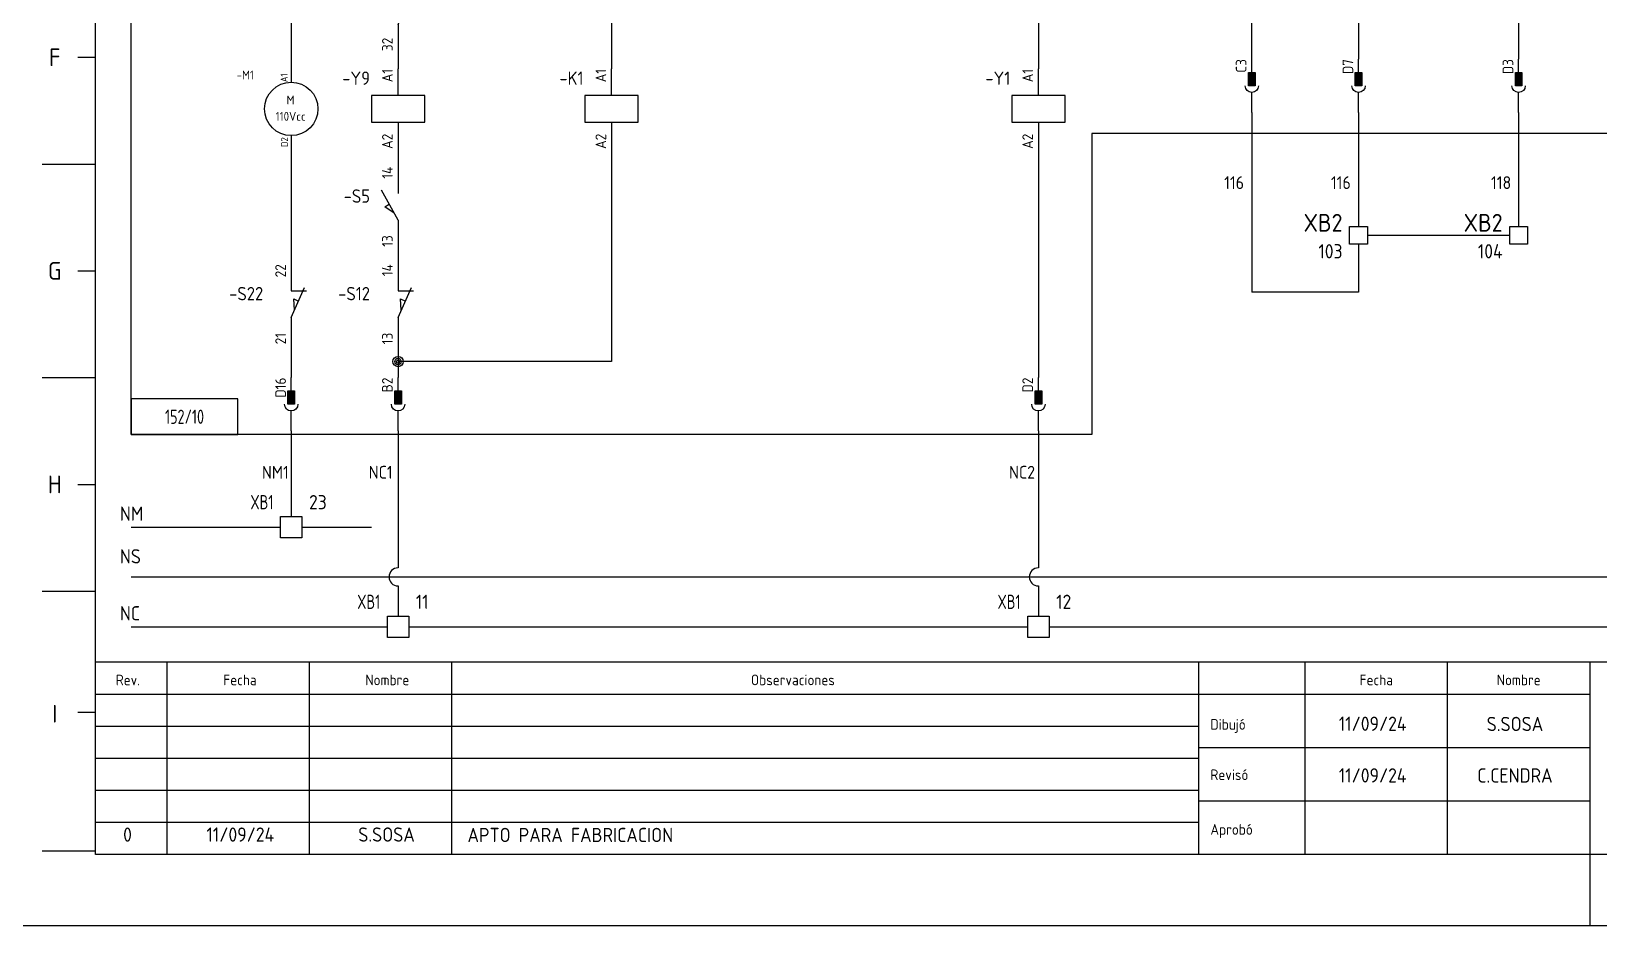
# Model space of a CAD drawing. Header units: millimetres. Extents: x 2272 to 7312, y -3839 to -3184.
# Drawn here: x 3967.5 to 4187.7, y -3492.6 to -3366.9 of the extents above; entities that cross this region are included whole.
import ezdxf
from ezdxf.enums import TextEntityAlignment as Align

# ---------------------------------------------------------------- set-up
doc = ezdxf.new("R2010")
doc.units = ezdxf.units.MM
for name, color, linetype in [('AUXILIAR', 30, 'Continuous'), ('CABLES', 3, 'Continuous'), ('MISC', 7, 'Continuous'), ('SYMS', 7, 'Continuous'), ('TAGFIXED', 7, 'Continuous'), ('TAGS', 7, 'Continuous'), ('TERMS', 7, 'Continuous'), ('TEXTO', 3, 'Continuous'), ('TEXTOS', 3, 'Continuous')]:
    doc.layers.add(name, color=color, linetype=linetype)
doc.layers.add('CDO_110VCC', color=3, linetype='Continuous', lineweight=18)
doc.styles.add('ROMANS', font='isocp3.shx')
doc.styles.add('style1', font='arial.ttf', dxfattribs={"height": 1})
doc.styles.add('style2', font='romab___.ttf', dxfattribs={"height": 1})
doc.styles.add('WD_IEC', font='ISOCP2.shx', dxfattribs={"width": 0.9, "height": 4})

# ---------------------------------------------------------------- blocks, each defined once
blk = doc.blocks.new('VMO12')
blk.add_circle((0, 0), 7.5)
at = {"style": 'WD_IEC'}
for tag, p in [('INST', (-10.5, 15.25)), ('LOC', (-10.5, 11.75)), ('TAG1', (-10.5, 8.25)), ('DESC1', (-10.5, 4)), ('DESC2', (-10.5, 0.5)), ('RATING1', (-10.5, -6.5)), ('DESC3', (-10.5, -3)), ('RATING2', (-10.5, -10)), ('RATING3', (-10.5, -13.5))]:
    blk.add_attdef(tag, text='', height=2.5, dxfattribs=at).set_placement(p, align=Align.RIGHT)
blk.add_attdef('TERM01', (-1, 7.48), '', height=2, rotation=90, dxfattribs=at)
at = {"style": 'WD_IEC', "flags": 1}
for tag, p, height in [('MFG', (2.75, 11.5), 1.5), ('CAT', (2.75, 9), 1.5), ('X2TERM01', (0, 7.5), 0.32), ('X4LINK', (-7.5, 0), 0.32), ('X1LINK', (7.5, 0), 0.32), ('X8TERM02', (0, -7.5), 0.32), ('ASSYCODE', (1, -9), 1), ('X0TERM03', (5.3, -5.3), 0.32), ('FAMILY', (1, -10.5), 1), ('CATDESC', (1, -12), 1)]:
    blk.add_attdef(tag, p, '', height=height, dxfattribs=at)
at = {"style": 'WD_IEC'}
for tag, p in [('M', (-0.2, 1.24)), ('1~', (-0.17, -3.35))]:
    blk.add_attdef(tag, text='', height=2.5, dxfattribs=at).set_placement(p, align=Align.CENTER)
blk.add_attdef('TERM02', text='', height=2, rotation=90, dxfattribs=at).set_placement((-0.9, -7.98), align=Align.RIGHT)
at = {"linetype": 'Continuous', "style": 'WD_IEC'}
blk.add_attdef('TERM03', text='', height=2, dxfattribs=at).set_placement((7.55, -5.55), align=Align.MIDDLE_LEFT)
at = {"lineweight": 15, "style": 'WD_IEC'}
blk.add_attdef('XREF', text='', height=2.5, dxfattribs=at).set_placement((-10.5, -17), align=Align.RIGHT)
blk = doc.blocks.new('VCR1')
for p, q in [((0, 2.5), (0, 7.5)), ((0, -2.5), (0, -7.5))]:
    blk.add_line(p, q)
blk.add_lwpolyline([(-5, 2.5), (-5, -2.5), (5, -2.5), (5, 2.5)], close=True)
at = {"style": 'WD_IEC'}
for tag, p in [('INST', (-5.25, 11.5)), ('LOC', (-5.25, 8)), ('TAG1', (-5.25, 4.5)), ('DESC1', (-5.25, -6.85)), ('DESC2', (-5.25, -10.35)), ('DESC3', (-5.25, -13.85))]:
    blk.add_attdef(tag, text='', height=2.5, dxfattribs=at).set_placement(p, align=Align.RIGHT)
blk.add_attdef('TERM01', text='', height=2, rotation=90, dxfattribs=at).set_placement((-1, 7.5), align=Align.RIGHT)
at = {"style": 'WD_IEC', "flags": 1}
for tag, p, height in [('X2TERM01', (0, 7.5), 0.32), ('X4LINK', (-5, 0), 0.32), ('X1LINK', (5, 0), 0.32), ('ASSYCODE', (1, -4), 1), ('FAMILY', (1, -5.5), 1), ('X8TERM02', (0, -7.5), 0.32), ('CATDESC', (1, -7), 1)]:
    blk.add_attdef(tag, p, '', height=height, dxfattribs=at)
at = {"style": 'WD_IEC', "flags": 9}
for tag, p in [('MFG', (-6, 1)), ('CAT', (-6, -1.5))]:
    blk.add_attdef(tag, text='', height=1.5, dxfattribs=at).set_placement(p, align=Align.RIGHT)
at = {"style": 'WD_IEC'}
blk.add_attdef('TERM02', (-1, -7.5), '', height=2, rotation=90, dxfattribs=at)
at = {"lineweight": 9, "style": 'WD_IEC'}
for tag, p in [('NO', (-5.5, -16.5)), ('NC', (-5.5, -20))]:
    blk.add_attdef(tag, text='', height=2.5, dxfattribs=at).set_placement(p, align=Align.TOP_RIGHT)
for tag, p in [('XREFNO', (-4, -16.5)), ('XREFNC', (-4, -20))]:
    blk.add_attdef(tag, text='', height=2.5, dxfattribs=at).set_placement(p, align=Align.TOP_LEFT)
blk = doc.blocks.new('VC02JP1')
for p, q in [((0, 5), (0, 1.25)), ((0, -2.5), (0, -5))]:
    blk.add_line(p, q)
blk.add_lwpolyline([(0.62, 0), (-0.62, 0), (-0.62, -2.5), (0.62, -2.5)], close=True)
blk.add_arc((0, 0), 1.25, 0, 180)
blk.add_solid([(0.62, -2.5), (0.62, 0), (-0.62, -2.5), (-0.62, 0)])
at = {"style": 'WD_IEC'}
for tag, p in [('INST', (-5.25, 8)), ('LOC', (-5.25, 5)), ('TAG2', (-5.25, 2)), ('DESC1', (-5.25, -5.1)), ('DESC2', (-5.25, -8.1)), ('DESC3', (-5.25, -11.1))]:
    blk.add_attdef(tag, text='', height=2.5, dxfattribs=at).set_placement(p, align=Align.RIGHT)
blk.add_attdef('TERM01', text='', height=2, rotation=90, dxfattribs=at).set_placement((-1, 5), align=Align.RIGHT)
at = {"style": 'WD_IEC', "flags": 1}
for tag, p, height in [('X2TERM01', (0, 5), 0.32), ('X2TERMDESC01', (0, 4.48), 0.32), ('X4LINK', (-1.25, -1.25), 0.32), ('X1LINK', (1.25, -1.25), 0.32), ('X8TERM01', (0, -5), 0.32), ('X8TERMDESC01', (0, -5.52), 0.32), ('FAMILY', (2.75, -4.25), 1)]:
    blk.add_attdef(tag, p, '', height=height, dxfattribs=at)
blk = doc.blocks.new('VLS11')
for p, q in [((0, 7.5), (0, 2.5)), ((0, -2.5), (-3.12, 3.12)), ((-2.5, 0), (-1.65, 0.47)), ((-0.74, -1.18), (-2.5, 0)), ((0, -2.5), (0, -7.5))]:
    blk.add_line(p, q)
at = {"style": 'WD_IEC'}
for tag, p in [('INST', (-5.25, 6.75)), ('LOC', (-5.25, 3.75)), ('TAG1', (-5.25, 0.75)), ('XREF', (-5.25, -3.75)), ('DESC1', (-5.25, -6.75)), ('DESC2', (-5.25, -9.75)), ('DESC3', (-5.25, -12.75))]:
    blk.add_attdef(tag, text='', height=2.5, dxfattribs=at).set_placement(p, align=Align.RIGHT)
blk.add_attdef('TERM01', text='', height=2, rotation=90, dxfattribs=at).set_placement((-1, 7.5), align=Align.RIGHT)
at = {"style": 'WD_IEC', "flags": 1}
for tag, p, height in [('X2TERM01', (0, 7.5), 0.32), ('MFG', (2.75, 6.5), 1.5), ('CAT', (2.75, 4), 1.5), ('X4LINK', (-3.42, 0), 0.32), ('X1LINK', (0, 0), 0.32), ('CONTACT', (1, -2.5), 1), ('COMMON', (2.25, -3.75), 1), ('ASSYCODE', (1, -4), 1), ('FAMILY', (1, -5.5), 1), ('X8TERM02', (0, -7.5), 0.32), ('CATDESC', (1, -7), 1)]:
    blk.add_attdef(tag, p, '', height=height, dxfattribs=at)
at = {"style": 'WD_IEC'}
blk.add_attdef('TERM02', (-1, -7.5), '', height=2, rotation=90, dxfattribs=at)
at = {"lineweight": 15, "style": 'WD_IEC'}
blk.add_attdef('WDTAGALT', text='', height=2.5, dxfattribs=at).set_placement((-5.25, -15.75), align=Align.RIGHT)
blk = doc.blocks.new('VLS12')
for p, q in [((0, 7.5), (0, 2.5)), ((0, -2.5), (2.5, 3.12)), ((0, 2.5), (2.87, 2.5)), ((0.61, -1.12), (0.49, 1)), ((0.49, 1), (1.38, 0.61)), ((0, -2.5), (0, -7.5))]:
    blk.add_line(p, q)
at = {"style": 'WD_IEC'}
for tag, p in [('INST', (-5.25, 7.75)), ('LOC', (-5.25, 4.25)), ('TAG1', (-5.25, 0.75)), ('XREF', (-5.25, -3.75)), ('DESC1', (-5.25, -7.6)), ('DESC2', (-5.25, -11.1)), ('DESC3', (-5.25, -14.6))]:
    blk.add_attdef(tag, text='', height=2.5, dxfattribs=at).set_placement(p, align=Align.RIGHT)
blk.add_attdef('TERM01', text='', height=2, rotation=90, dxfattribs=at).set_placement((-1, 7.5), align=Align.RIGHT)
at = {"style": 'WD_IEC', "flags": 1}
for tag, p, height in [('X2TERM01', (0, 7.5), 0.32), ('MFG', (2.75, 6.5), 1.5), ('CAT', (2.75, 4), 1.5), ('X4LINK', (-0.94, 0), 0.32), ('X1LINK', (1.88, 0), 0.32), ('CONTACT', (1, -2.5), 1), ('COMMON', (2.25, -3.75), 1), ('ASSYCODE', (1, -4), 1), ('FAMILY', (1, -5.5), 1), ('X8TERM02', (0, -7.5), 0.32), ('CATDESC', (1, -7), 1)]:
    blk.add_attdef(tag, p, '', height=height, dxfattribs=at)
at = {"style": 'WD_IEC'}
blk.add_attdef('TERM02', (-1, -7.5), '', height=2, rotation=90, dxfattribs=at)
at = {"lineweight": 15, "style": 'WD_IEC'}
blk.add_attdef('WDTAGALT', text='', height=2.5, dxfattribs=at).set_placement((-5, -18), align=Align.RIGHT)
blk = doc.blocks.new('VCR22')
for p, q in [((0, 7.5), (0, 2.5)), ((0, -2.5), (2.5, 3.12)), ((0, 2.5), (2.87, 2.5)), ((0, -2.5), (0, -7.5))]:
    blk.add_line(p, q)
at = {"style": 'WD_IEC'}
for tag, p in [('INST', (-5.25, 5.25)), ('LOC', (-5.25, 2.25)), ('TAG2', (-5.25, -0.75)), ('XREF', (-5.25, -3.75)), ('DESC1', (-5.25, -6.75)), ('DESC2', (-5.25, -9.75)), ('DESC3', (-5.25, -12.75))]:
    blk.add_attdef(tag, text='', height=2.5, dxfattribs=at).set_placement(p, align=Align.RIGHT)
blk.add_attdef('TERM01', text='', height=2, rotation=90, dxfattribs=at).set_placement((-1, 7.5), align=Align.RIGHT)
at = {"style": 'WD_IEC', "flags": 1}
for tag, p, height in [('X2TERM01', (0, 7.5), 0.32), ('X4LINK', (-0.55, 0), 0.32), ('X1LINK', (1.92, 0), 0.32), ('CONTACT', (4, -3.5), 1), ('FAMILY', (4, -5), 1), ('COMMON', (5.25, -4.75), 1), ('X8TERM02', (0, -7.5), 0.32)]:
    blk.add_attdef(tag, p, '', height=height, dxfattribs=at)
at = {"style": 'WD_IEC'}
blk.add_attdef('TERM02', (-1, -7.5), '', height=2, rotation=90, dxfattribs=at)
blk = doc.blocks.new('WDDOT')
for radius in [0.72, 0.449, 0.223]:
    blk.add_circle((0, 0), radius)
blk = doc.blocks.new('VT0001')
for p, q in [((-1.25, -1.25), (-1.25, 1.25)), ((-1.25, 1.25), (1.25, 1.25)), ((1.25, 1.25), (1.25, -1.25)), ((1.25, -1.25), (-1.25, -1.25))]:
    blk.add_line(p, q)
at = {"style": 'WD_IEC', "flags": 1}
for tag, p, height in [('ASSYCODE', (2.75, 10.75), 1), ('CATDESC', (2.75, 9.25), 1), ('MFG', (2.75, 7.25), 1.5), ('CAT', (2.75, 4.75), 1.5), ('X2PIN01', (0, 2.25), 0.25), ('X4PIN01', (-1.25, 1), 0.25), ('X4TERM01', (-1.25, 0), 0.25), ('X4TERMDESC01', (-1.25, 0.5), 0.4), ('STRIPSEQ', (0, 0), 0.025), ('X2TERM01', (0, 1.25), 0.25), ('X8PIN01', (0, -0.25), 0.25), ('X2TERMDESC01', (0, 1.75), 0.4), ('X1PIN01', (1.25, 1), 0.25), ('X1TERM01', (1.25, 0), 0.25), ('X1TERMDESC01', (1.25, 0.5), 0.4), ('LINKTERM', (0, -0.04), 0.025), ('X8TERM01', (0, -1.25), 0.25), ('X8TERMDESC01', (0, -0.75), 0.4)]:
    blk.add_attdef(tag, p, '', height=height, dxfattribs=at)
at = {"style": 'WD_IEC'}
for tag, p in [('INST', (-2.25, 6.5)), ('LOC', (-2.25, 3.5)), ('DESC1', (-2.25, -6.25)), ('DESC2', (-2.25, -9.25)), ('DESC3', (-2.25, -12.25))]:
    blk.add_attdef(tag, text='', height=2.5, dxfattribs=at).set_placement(p, align=Align.RIGHT)
at = {"style": 'WD_IEC', "flags": 8}
for tag, height, p in [('TAGSTRIP', 2.5, (-2.25, 0.5)), ('TERM01', 2, (-2.25, -3.25))]:
    blk.add_attdef(tag, text='', height=height, dxfattribs=at).set_placement(p, align=Align.RIGHT)
blk = doc.blocks.new('*U47')
blk.add_lwpolyline([(-1.5, 3), (1.5, 3), (1.5, 0), (-1.5, 0)], close=True)
at = {"style": 'ROMANS', "width": 0.8}
blk.add_attdef('XA', text='', height=2, dxfattribs=at).set_placement((-2.5, 4), align=Align.RIGHT)
at = {"layer": 'TEXTO', "style": 'ROMANS'}
blk.add_attdef('BORNE', (2.5, 4), '', height=2, dxfattribs=at)
blk = doc.blocks.new('*U49')
blk.add_lwpolyline([(-1.5, 3), (1.5, 3), (1.5, 0), (-1.5, 0)], close=True)
at = {"style": 'ROMANS', "width": 0.8}
blk.add_attdef('XA', text='', height=2, dxfattribs=at).set_placement((-2.5, 4), align=Align.RIGHT)
at = {"layer": 'TEXTO', "style": 'ROMANS'}
blk.add_attdef('BORNE', (2.5, 4), '', height=2, dxfattribs=at)
blk = doc.blocks.new('A3-Funcional')
at = {"color": 1, "linetype": 'Continuous'}
for p, q in [((25, 10), (25, 287)), ((410, 37), (25, 37)), ((410, 10), (25, 10))]:
    blk.add_line(p, q, dxfattribs=at)
at = {"color": 2, "linetype": 'Continuous'}
for p, q in [((35, 37), (35, 10)), ((55, 37), (55, 10)), ((75, 37), (75, 10)), ((195, 10), (195, 37)), ((215, 10), (215, 37)), ((180, 32.5), (25, 32.5)), ((235, 32.5), (180, 32.5)), ((180, 28), (25, 28)), ((235, 25), (180, 25)), ((180, 23.5), (25, 23.5)), ((180, 19), (25, 19)), ((235, 17.5), (180, 17.5)), ((180, 14.5), (25, 14.5))]:
    blk.add_line(p, q, dxfattribs=at)
at = {"color": 1}
for p, q in [((180, 37), (180, 10)), ((180, 37), (180, 10)), ((235, 37), (235, 10))]:
    blk.add_line(p, q, dxfattribs=at)
blk.add_line((235, 10), (235, 0))
at = {"color": 11}
blk.add_lwpolyline([(0, 0), (0, 297), (420, 297), (420, 0)], close=True, dxfattribs=at)
at = {"layer": 'TEXTOS', "color": 3}
for p, q in [((22.5, 122), (25, 122)), ((17.5, 107), (25, 107)), ((22.5, 92), (25, 92)), ((17.5, 77), (25, 77)), ((22.5, 62), (25, 62)), ((17.5, 47), (25, 47)), ((22.5, 30), (25, 30)), ((17.5, 10.5), (25, 10.5))]:
    blk.add_line(p, q, dxfattribs=at)
at = {"layer": 'TEXTOS', "color": 3, "style": 'ROMANS'}
for s, p in [('F', (19.26, 122)), ('G', (19.26, 92)), ('H', (19.26, 62)), ('I', (19.26, 29.78))]:
    blk.add_text(s, height=2.5, dxfattribs=at).set_placement(p, align=Align.MIDDLE)
at = {"layer": 'TEXTOS', "color": 4, "linetype": 'Continuous', "style": 'ROMANS'}
for s, p in [('Rev.', (27.84, 33.77)), ('Dibujó', (181.68, 27.53)), ('Revisó', (181.68, 20.45)), ('Aprobó', (181.68, 12.77))]:
    blk.add_text(s, height=1.5, dxfattribs=at).set_placement(p)
for s, p in [('Fecha', (45.3, 34.53)), ('Nombre', (66, 34.53)), ('Observaciones', (123, 34.53)), ('Fecha', (205, 34.53)), ('Nombre', (225.01, 34.53))]:
    blk.add_text(s, height=1.5, dxfattribs=at).set_placement(p, align=Align.MIDDLE)
at = {"layer": 'TEXTOS', "color": 7, "linetype": 'Continuous', "style": 'style2', "width": 0.8}
blk.add_attdef('CLIENTE', (295.02, 31.81), '', height=3.5, dxfattribs=at)
at = {"layer": 'TEXTOS', "color": 7, "style": 'style2'}
blk.add_attdef('NºOBRA', text='', height=4, dxfattribs=at).set_placement((380.19, 28), align=Align.CENTER)
at = {"layer": 'TEXTOS', "style": 'ROMANS'}
for tag, p in [('04/01/01', (204.48, 27.37)), ('NAMEDIB', (224.48, 27.33)), ('FECHREV', (204.48, 20.11)), ('NAMEREV', (224.48, 20.1)), ('FECHAPR', (204.48, 12.61)), ('NAMEAPR', (224.48, 12.6))]:
    blk.add_attdef(tag, text='', height=2, dxfattribs=at).set_placement(p, align=Align.CENTER)
at = {"layer": 'TEXTOS', "color": 7, "style": 'style1'}
blk.add_attdef('OBRA', (295.02, 26.8), '', height=2.5, dxfattribs=at)
at = {"layer": 'TEXTOS', "color": 7, "linetype": 'Continuous', "style": 'style1'}
for tag, p in [('0/0', (403.7, 28)), ('1088-01MP01', (379.98, 18.5)), ('REVCLIENTE', (403.7, 18.5)), ('1088-01MP01', (379.98, 11.43)), ('REV', (403.7, 11.19))]:
    blk.add_attdef(tag, text='', height=2.5, dxfattribs=at).set_placement(p, align=Align.CENTER)
at = {"layer": 'TEXTOS', "color": 7, "style": 'style1', "width": 0.85}
for tag, p in [('DESCRIPCION1', (332.01, 20.37)), ('DESCRIPCION2', (332.01, 16.29)), ('DESCRIPCION3', (332.01, 12.18))]:
    blk.add_attdef(tag, text='', height=2.5, dxfattribs=at).set_placement(p, align=Align.CENTER)

msp = doc.modelspace()

# ---------------------------------------------------------------- linework, layer by layer
for p, q in [((4049.01, -3342.93), (4049.01, -3372.18)), ((4004, -3356.48), (4004, -3374.06)), ((4109, -3356.48), (4109, -3372.18)), ((4154, -3356.48), (4154, -3370.81)), ((4176.5, -3356.48), (4176.5, -3370.81)), ((4139, -3370.81), (4139, -3363.81)), ((4019.01, -3369.68), (4019.01, -3372.18)), ((4139, -3378.31), (4139, -3394.31)), ((4154, -3378.31), (4154, -3394.31)), ((4176.5, -3378.31), (4176.5, -3394.31)), ((4004, -3381.56), (4004, -3399.63)), ((4019.01, -3383.43), (4019.01, -3385.93)), ((4049.01, -3383.43), (4049.01, -3413.31)), ((4109, -3383.43), (4109, -3415.56)), ((4139, -3394.31), (4139, -3403.56)), ((4155.25, -3395.56), (4175.25, -3395.56)), ((4019.01, -3397.18), (4019.01, -3399.63)), ((4154, -3396.81), (4154, -3403.56)), ((4154, -3403.56), (4139, -3403.56)), ((4004, -3410.88), (4004, -3415.56)), ((4019.01, -3410.88), (4019.01, -3415.56)), ((4049.01, -3413.31), (4019.01, -3413.31)), ((4004, -3423.06), (4004, -3435.06)), ((4019.01, -3423.06), (4019.01, -3442.29)), ((4109, -3423.06), (4109, -3442.29)), ((4019.01, -3444.83), (4019.01, -3449.06)), ((4109, -3444.83), (4109, -3449.06))]:
    msp.add_line(p, q)
for centre in [(4019.01, -3443.56), (4109, -3443.56)]:
    msp.add_arc(centre, 1.27, 90, 270)
at = {"layer": 'AUXILIAR'}
for p, q in [((3981.5, -3436.56), (4002.5, -3436.56)), ((4005.5, -3436.56), (4015.27, -3436.56)), ((3981.5, -3443.56), (4205.25, -3443.56)), ((3981.5, -3450.56), (4017.51, -3450.56)), ((4020.51, -3450.56), (4107.5, -3450.56)), ((4110.5, -3450.56), (4265, -3450.56))]:
    msp.add_line(p, q, dxfattribs=at)
msp.add_lwpolyline([(4350.57, -3381.25), (4116.5, -3381.25), (4116.5, -3423.56), (3981.5, -3423.56), (3981.5, -3320.06), (4350.57, -3320.06)], dxfattribs=at)
msp.add_lwpolyline([(3981.5, -3423.56), (3996.5, -3423.56), (3996.5, -3418.56), (3981.5, -3418.56)], close=True, dxfattribs=at)

# ---------------------------------------------------------------- block references
ref = msp.add_blockref('A3-Funcional', (3951.5, -3492.56))
ref.add_attrib('04/01/01', '11/09/24', dxfattribs={"layer": 'TEXTOS', "height": 2, "style": 'ROMANS'}).set_placement((4155.98, -3465.19), align=Align.CENTER)
ref.add_attrib('FECHREV', '11/09/24', dxfattribs={"layer": 'TEXTOS', "height": 2, "style": 'ROMANS'}).set_placement((4155.98, -3472.45), align=Align.CENTER)
ref.add_attrib('NAMEREV', 'C.CENDRA', dxfattribs={"layer": 'TEXTOS', "height": 2, "style": 'ROMANS'}).set_placement((4175.98, -3472.46), align=Align.CENTER)
ref.add_attrib('NAMEDIB', 'S.SOSA', dxfattribs={"layer": 'TEXTOS', "height": 2, "style": 'ROMANS'}).set_placement((4175.98, -3465.22), align=Align.CENTER)
for name, p, values in [('*U47', (4004, -3438.06), {'XA': 'XB1', 'BORNE': '23'}), ('*U49', (4019.01, -3452.06), {'XA': 'XB1', 'BORNE': '11'}), ('*U49', (4109, -3452.06), {'XA': 'XB1', 'BORNE': '12'})]:
    msp.add_blockref(name, p).add_auto_attribs(values)
at = {"layer": 'SYMS'}
ref = msp.add_blockref('VCR22', (4019.01, -3364.06), dxfattribs=dict(at, xscale=0.75, yscale=0.75, zscale=0.75))
ref.add_attrib('TERM02', '32', (4018.26, -3369.68), dxfattribs={"layer": 'TERMS', "height": 1.5, "rotation": 90, "style": 'WD_IEC'})
ref.add_attrib('TERM01', '31', dxfattribs={"layer": 'TERMS', "height": 1.5, "rotation": 90, "style": 'WD_IEC'}).set_placement((4018.26, -3358.43), align=Align.RIGHT)
ref.add_attrib('TAG2', '-K1', dxfattribs={"layer": 'TAGS', "height": 1.875, "style": 'WD_IEC'}).set_placement((4015.07, -3364.62), align=Align.RIGHT)
ref = msp.add_blockref('VCR1', (4019.01, -3377.81), dxfattribs=dict(at, xscale=0.75, yscale=0.75, zscale=0.75))
ref.add_attrib('TERM02', 'A2', (4018.26, -3383.43), dxfattribs={"layer": 'TERMS', "height": 1.5, "rotation": 90, "style": 'WD_IEC'})
ref.add_attrib('TERM01', 'A1', dxfattribs={"layer": 'TERMS', "height": 1.5, "rotation": 90, "style": 'WD_IEC'}).set_placement((4018.26, -3372.18), align=Align.RIGHT)
ref.add_attrib('TAG1F', '-Y9', dxfattribs={"layer": 'TAGFIXED', "height": 1.875, "style": 'WD_IEC'}).set_placement((4015.07, -3374.43), align=Align.RIGHT)
ref = msp.add_blockref('VCR1', (4049.01, -3377.81), dxfattribs=dict(at, xscale=0.75, yscale=0.75, zscale=0.75))
ref.add_attrib('TERM02', 'A2', (4048.26, -3383.43), dxfattribs={"layer": 'TERMS', "height": 1.5, "rotation": 90, "style": 'WD_IEC'})
ref.add_attrib('TERM01', 'A1', dxfattribs={"layer": 'TERMS', "height": 1.5, "rotation": 90, "style": 'WD_IEC'}).set_placement((4048.26, -3372.18), align=Align.RIGHT)
ref.add_attrib('TAG1F', '-K1', dxfattribs={"layer": 'TAGFIXED', "height": 1.875, "style": 'WD_IEC'}).set_placement((4045.07, -3374.43), align=Align.RIGHT)
ref = msp.add_blockref('VCR1', (4109, -3377.81), dxfattribs=dict(at, xscale=0.75, yscale=0.75, zscale=0.75))
ref.add_attrib('TERM02', 'A2', (4108.25, -3383.43), dxfattribs={"layer": 'TERMS', "height": 1.5, "rotation": 90, "style": 'WD_IEC'})
ref.add_attrib('TERM01', 'A1', dxfattribs={"layer": 'TERMS', "height": 1.5, "rotation": 90, "style": 'WD_IEC'}).set_placement((4108.25, -3372.18), align=Align.RIGHT)
ref.add_attrib('TAG1F', '-Y1', dxfattribs={"layer": 'TAGFIXED', "height": 1.875, "style": 'WD_IEC'}).set_placement((4105.06, -3374.43), align=Align.RIGHT)
ref = msp.add_blockref('VC02JP1', (4139, -3374.56), dxfattribs=dict(at, xscale=-0.75, yscale=0.75, zscale=0.75, rotation=180))
ref.add_attrib('TERM01', 'C3', dxfattribs={"layer": 'TERMS', "height": 1.5, "rotation": 90, "style": 'WD_IEC'}).set_placement((4138.25, -3370.81), align=Align.RIGHT)
ref = msp.add_blockref('VC02JP1', (4154, -3374.56), dxfattribs=dict(at, xscale=-0.75, yscale=0.75, zscale=0.75, rotation=180))
ref.add_attrib('TERM01', 'D7', dxfattribs={"layer": 'TERMS', "height": 1.5, "rotation": 90, "style": 'WD_IEC'}).set_placement((4153.25, -3370.81), align=Align.RIGHT)
ref = msp.add_blockref('VC02JP1', (4176.5, -3374.56), dxfattribs=dict(at, xscale=-0.75, yscale=0.75, zscale=0.75, rotation=180))
ref.add_attrib('TERM01', 'D3', dxfattribs={"layer": 'TERMS', "height": 1.5, "rotation": 90, "style": 'WD_IEC'}).set_placement((4175.75, -3370.81), align=Align.RIGHT)
ref = msp.add_blockref('VMO12', (4004, -3377.81), dxfattribs=dict(at, xscale=0.5, yscale=0.5, zscale=0.5))
ref.add_attrib('M', 'M', dxfattribs={"layer": 'MISC', "height": 1.25, "style": 'WD_IEC'}).set_placement((4003.9, -3377.19), align=Align.CENTER)
ref.add_attrib('1~', '110Vcc', dxfattribs={"layer": 'MISC', "height": 1.25, "style": 'WD_IEC'}).set_placement((4003.92, -3379.48), align=Align.CENTER)
ref.add_attrib('TERM02', 'D2', dxfattribs={"layer": 'TERMS', "height": 1, "rotation": 90, "style": 'WD_IEC'}).set_placement((4003.55, -3381.79), align=Align.RIGHT)
ref.add_attrib('TERM01', 'A1', (4003.5, -3374.06), dxfattribs={"layer": 'TERMS', "height": 1, "rotation": 90, "style": 'WD_IEC'})
ref.add_attrib('TAG1F', '-M1', dxfattribs={"layer": 'TAGFIXED', "height": 1.25, "style": 'WD_IEC'}).set_placement((3998.75, -3373.68), align=Align.RIGHT)
ref = msp.add_blockref('VLS11', (4019.01, -3391.56), dxfattribs=dict(at, xscale=0.75, yscale=0.75, zscale=0.75))
ref.add_attrib('TERM02', '13', (4018.26, -3397.18), dxfattribs={"layer": 'TERMS', "height": 1.5, "rotation": 90, "style": 'WD_IEC'})
ref.add_attrib('TERM01', '14', dxfattribs={"layer": 'TERMS', "height": 1.5, "rotation": 90, "style": 'WD_IEC'}).set_placement((4018.26, -3385.93), align=Align.RIGHT)
ref.add_attrib('TAG1F', '-S5', dxfattribs={"layer": 'TAGFIXED', "height": 1.875, "style": 'WD_IEC'}).set_placement((4015.07, -3390.99), align=Align.RIGHT)
ref = msp.add_blockref('VT0001', (4154, -3395.56), dxfattribs=at)
ref.add_attrib('TERM01', '103', dxfattribs={"layer": 'TERMS', "height": 2, "style": 'WD_IEC', "flags": 8}).set_placement((4151.75, -3398.81), align=Align.RIGHT)
ref.add_attrib('TAGSTRIP', 'XB2', dxfattribs={"layer": 'TAGS', "height": 2.5, "style": 'WD_IEC', "flags": 8}).set_placement((4151.75, -3395.06), align=Align.RIGHT)
ref = msp.add_blockref('VT0001', (4176.5, -3395.56), dxfattribs=at)
ref.add_attrib('TERM01', '104', dxfattribs={"layer": 'TERMS', "height": 2, "style": 'WD_IEC', "flags": 8}).set_placement((4174.25, -3398.81), align=Align.RIGHT)
ref.add_attrib('TAGSTRIP', 'XB2', dxfattribs={"layer": 'TAGS', "height": 2.5, "style": 'WD_IEC', "flags": 8}).set_placement((4174.25, -3395.06), align=Align.RIGHT)
ref = msp.add_blockref('VLS12', (4004, -3405.26), dxfattribs=dict(at, xscale=0.75, yscale=0.75, zscale=0.75))
ref.add_attrib('TERM02', '21', (4003.25, -3410.88), dxfattribs={"layer": 'TERMS', "height": 1.5, "rotation": 90, "style": 'WD_IEC'})
ref.add_attrib('TERM01', '22', dxfattribs={"layer": 'TERMS', "height": 1.5, "rotation": 90, "style": 'WD_IEC'}).set_placement((4003.25, -3399.63), align=Align.RIGHT)
ref.add_attrib('TAG1F', '-S22', dxfattribs={"layer": 'TAGFIXED', "height": 1.875, "style": 'WD_IEC'}).set_placement((4000.06, -3404.7), align=Align.RIGHT)
ref = msp.add_blockref('VLS12', (4019.01, -3405.26), dxfattribs=dict(at, xscale=0.75, yscale=0.75, zscale=0.75))
ref.add_attrib('TERM02', '13', (4018.26, -3410.88), dxfattribs={"layer": 'TERMS', "height": 1.5, "rotation": 90, "style": 'WD_IEC'})
ref.add_attrib('TERM01', '14', dxfattribs={"layer": 'TERMS', "height": 1.5, "rotation": 90, "style": 'WD_IEC'}).set_placement((4018.26, -3399.63), align=Align.RIGHT)
ref.add_attrib('TAG1F', '-S12', dxfattribs={"layer": 'TAGFIXED', "height": 1.875, "style": 'WD_IEC'}).set_placement((4015.07, -3404.7), align=Align.RIGHT)
msp.add_blockref('WDDOT', (4019.01, -3413.31), dxfattribs=at)
ref = msp.add_blockref('VC02JP1', (4004, -3419.31), dxfattribs=dict(at, xscale=-0.75, yscale=0.75, zscale=0.75, rotation=180))
ref.add_attrib('TERM01', 'D16', dxfattribs={"layer": 'TERMS', "height": 1.5, "rotation": 90, "style": 'WD_IEC'}).set_placement((4003.25, -3415.56), align=Align.RIGHT)
ref = msp.add_blockref('VC02JP1', (4019.01, -3419.31), dxfattribs=dict(at, xscale=-0.75, yscale=0.75, zscale=0.75, rotation=180))
ref.add_attrib('TERM01', 'B2', dxfattribs={"layer": 'TERMS', "height": 1.5, "rotation": 90, "style": 'WD_IEC'}).set_placement((4018.26, -3415.56), align=Align.RIGHT)
ref = msp.add_blockref('VC02JP1', (4109, -3419.31), dxfattribs=dict(at, xscale=-0.75, yscale=0.75, zscale=0.75, rotation=180))
ref.add_attrib('TERM01', 'D2', dxfattribs={"layer": 'TERMS', "height": 1.5, "rotation": 90, "style": 'WD_IEC'}).set_placement((4108.25, -3415.56), align=Align.RIGHT)

# ---------------------------------------------------------------- texts
at = {"char_height": 2, "attachment_point": 7, "style": 'ROMANS'}
for s, insert in [('NM', (3979.91, -3435.67)), ('NS', (3979.91, -3441.67)), ('NC', (3979.91, -3449.67))]:
    msp.add_mtext_dynamic_manual_height_columns(s, width=5.5849, gutter_width=10, heights=[0], dxfattribs=dict(at, insert=insert))
at = {"layer": 'CABLES', "char_height": 1.8, "attachment_point": 7, "style": 'ROMANS'}
for s, insert in [('116', (4135.12, -3389.07)), ('116', (4150.12, -3389.07)), ('118', (4172.62, -3389.07)), ('NM1', (3999.88, -3429.76)), ('NC1', (4014.89, -3429.76)), ('NC2', (4104.88, -3429.76))]:
    msp.add_mtext_dynamic_manual_height_columns(s, width=6.7539, gutter_width=9, heights=[0], dxfattribs=dict(at, insert=insert))
at = {"layer": 'CDO_110VCC', "style": 'ROMANS', "width": 0.8}
msp.add_text('152/10', height=2, dxfattribs=at).set_placement((3989, -3421.06), align=Align.MIDDLE_CENTER)
at = {"layer": 'TEXTOS', "char_height": 2, "attachment_point": 5, "style": 'ROMANS'}
for s, width, insert in [('0', 10.7021, (3980.99, -3479.76)), ('\\A1;11/09/24', 10.5263, (3996.84, -3479.76)), ('S.SOSA', 10.5263, (4017.39, -3479.76)), ('APTO PARA FABRICACION', 40.0316, (4043.22, -3479.82))]:
    msp.add_mtext_dynamic_manual_height_columns(s, width=width, gutter_width=10, heights=[0], dxfattribs=dict(at, insert=insert))

doc.saveas('drawing.dxf')
